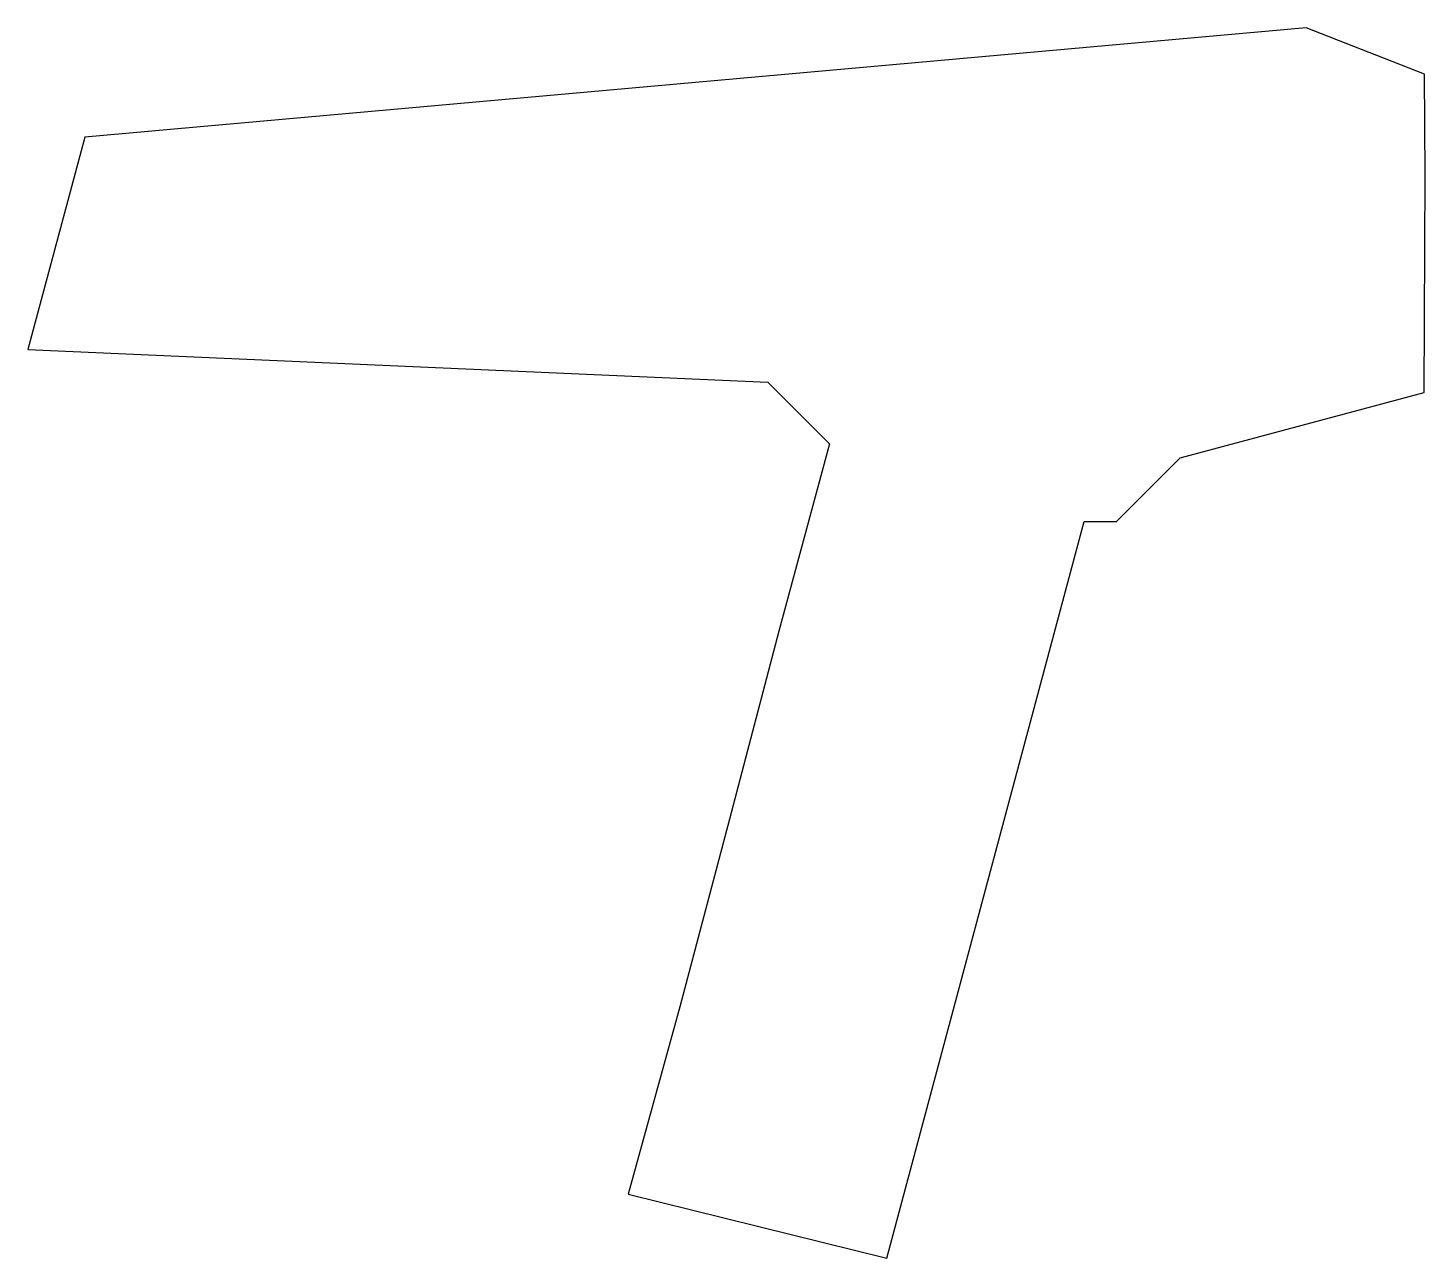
# Model space of a CAD drawing. Extents: x 21 to 180, y 68 to 208.
import ezdxf

# ---------------------------------------------------------------- set-up
doc = ezdxf.new("R2010")
doc.units = 0

msp = doc.modelspace()

# ---------------------------------------------------------------- linework, layer by layer
at = {"layer": 'Ebene 1'}
for p, q in [((166.28602, 207.68724), (27.28102, 195.23624)), ((179.78092, 202.42041), (166.28602, 207.68724)), ((179.83262, 190.92941), (179.78092, 202.42041)), ((27.28102, 195.23624), (20.80751, 171.07674)), ((179.74982, 166.18251), (179.83262, 190.92941)), ((20.80751, 171.07674), (105.03031, 167.35529)), ((105.03031, 167.35529), (112.05721, 160.32838)), ((151.95762, 158.73562), (179.74982, 166.18251)), ((112.05721, 160.32838), (106.276458, 138.978702)), ((144.698, 151.476), (151.95762, 158.73562)), ((118.5705, 67.60771), (141.0428, 151.47551)), ((141.0428, 151.47551), (144.698, 151.476)), ((106.276458, 138.978702), (100.644675, 117.58708)), ((100.644675, 117.58708), (94.989334, 96.202058)), ((94.989334, 96.202058), (89.13791, 74.87218)), ((89.13791, 74.87218), (89.1372, 74.8716)), ((89.1372, 74.8716), (118.5705, 67.60771))]:
    msp.add_line(p, q, dxfattribs=at)

doc.saveas('drawing.dxf')
